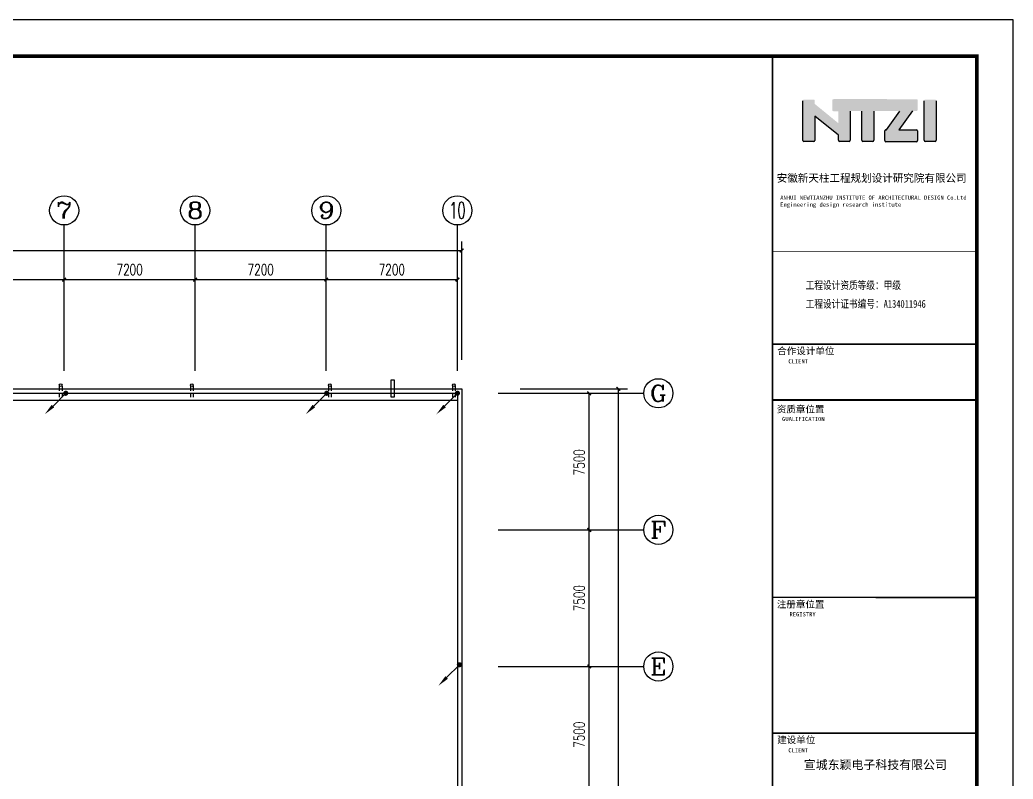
# Model space of a CAD drawing. Extents: x 4929870 to 5205508, y 4505833 to 4862647.
# Drawn here: x 5150953 to 5205508, y 4820957 to 4862647 of the extents above; entities that cross this region are included whole.
import ezdxf
from ezdxf.enums import TextEntityAlignment as Align

# ---------------------------------------------------------------- set-up
doc = ezdxf.new("R2010")
doc.units = 0
doc.header["$LTSCALE"] = 1000
doc.header["$MEASUREMENT"] = 0
doc.linetypes.add('DASH', pattern=[0.35, 0.25, -0.1])
doc.layers.get('0').update_dxf_attribs({"color": 4, "linetype": 'CONTINUOUS'})
doc.layers.get('Defpoints').update_dxf_attribs({"linetype": 'CONTINUOUS'})
for name, color, linetype in [('46', 7, 'CONTINUOUS'), ('AXIS', 3, 'CONTINUOUS'), ('AXIS_TEXT', 7, 'CONTINUOUS'), ('EVTR', 2, 'CONTINUOUS'), ('LWIRE', 4, 'CONTINUOUS'), ('PUB_TEXT', 7, 'CONTINUOUS'), ('PUB_TITLE', 4, 'CONTINUOUS')]:
    doc.layers.add(name, color=color, linetype=linetype)
doc.styles.add('_TCH_AXIS', font='COMPLEX', dxfattribs={"bigfont": 'GBCBIG'})
doc.styles.add('_TCH_DIM_T3', font='SIMPLEX', dxfattribs={"width": 0.705882, "bigfont": 'GBCBIG'})
doc.styles.add('COMPLEX', font='COMPLEX')
doc.styles.get("Standard").update_dxf_attribs({"font": 'GBENOR', "bigfont": 'GBCBIG'})
doc.styles.add('TQ', font='')
doc.styles.get('TQ').set_extended_font_data('SimSun')
doc.dimstyles.new('_TCH_ARCH&&200', dxfattribs={"dimtxt": 595, "dimasz": 200, "dimexe": 500, "dimexo": 600, "dimgap": 252.5, "dimtad": 1, "dimdec": 0, "dimzin": 0, "dimdsep": 46, "dimtxsty": '_TCH_DIM_T3', "dimblk": 'ARCHTICK', "dimcen": 0.09, "dimclrt": 7, "dimazin": 2, "dimtfac": 1, "dimtdec": 0, "dimtix": 1, "dimtmove": 2, "dimatfit": 3, "dimfxl": 0, "dimtolj": 1, "dimtzin": 0, "dimarcsym": 0})

# ---------------------------------------------------------------- blocks, each defined once
blk = doc.blocks.new('$TelecSys$00000080')
for p, q in [((-0.7, -0.7), (0, 0)), ((0.104, 0.104), (0.104, 0.104)), ((-0.104, -0.104), (-0.104, -0.104))]:
    blk.add_line(p, q)
at = {"const_width": 0.142}
blk.add_lwpolyline([(0.071, 0, 1), (-0.071, 0, 1)], format="xyb", close=True, dxfattribs=at)
blk.add_solid([(-0.63, -0.77), (-0.77, -0.63), (-1.15, -1.15)])
at = {"width": 0.8, "flags": 9}
blk.add_attdef('A', (0, 0), '', height=0.00002, rotation=180, dxfattribs=at)
blk = doc.blocks.new('_ArchTick')
at = {"color": 0, "linetype": 'ByBlock', "const_width": 0.4}
blk.add_lwpolyline([(-0.5, -0.5), (0.5, 0.5)], dxfattribs=at)
blk = doc.blocks.new('*D140')
at = {"layer": 'AXIS', "color": 0, "lineweight": -2}
for p, q in [((5146184, 4843985), (5146184, 4848885)), ((5153384, 4843985), (5153384, 4848885)), ((5146184, 4848385), (5153384, 4848385))]:
    blk.add_line(p, q, dxfattribs=at)
at = {"layer": 'Defpoints', "color": 0}
for p in [(5153384, 4848385), (5146184, 4843385), (5153384, 4843385)]:
    blk.add_point(p, dxfattribs=at)
at = {"layer": 'AXIS', "color": 0, "lineweight": -2, "xscale": 200, "yscale": 200, "zscale": 200, "rotation": 180}
blk.add_blockref('_ArchTick', (5146184, 4848385), dxfattribs=at)
at = {"layer": 'AXIS', "color": 0, "lineweight": -2, "xscale": 200, "yscale": 200, "zscale": 200}
blk.add_blockref('_ArchTick', (5153384, 4848385), dxfattribs=at)
at = {"layer": 'AXIS', "color": 7, "insert": (5149784, 4848935), "char_height": 595, "attachment_point": 5, "style": '_TCH_DIM_T3'}
blk.add_mtext('\\A1;7200', dxfattribs=at)
blk = doc.blocks.new('*D141')
at = {"layer": 'AXIS', "color": 0, "lineweight": -2}
for p, q in [((5153384, 4843985), (5153384, 4848885)), ((5160584, 4843985), (5160584, 4848885)), ((5153384, 4848385), (5160584, 4848385))]:
    blk.add_line(p, q, dxfattribs=at)
at = {"layer": 'Defpoints', "color": 0}
for p in [(5160584, 4848385), (5153384, 4843385), (5160584, 4843385)]:
    blk.add_point(p, dxfattribs=at)
at = {"layer": 'AXIS', "color": 0, "lineweight": -2, "xscale": 200, "yscale": 200, "zscale": 200, "rotation": 180}
blk.add_blockref('_ArchTick', (5153384, 4848385), dxfattribs=at)
at = {"layer": 'AXIS', "color": 0, "lineweight": -2, "xscale": 200, "yscale": 200, "zscale": 200}
blk.add_blockref('_ArchTick', (5160584, 4848385), dxfattribs=at)
at = {"layer": 'AXIS', "color": 7, "insert": (5156984, 4848935), "char_height": 595, "attachment_point": 5, "style": '_TCH_DIM_T3'}
blk.add_mtext('\\A1;7200', dxfattribs=at)
blk = doc.blocks.new('*D142')
at = {"layer": 'AXIS', "color": 0, "lineweight": -2}
for p, q in [((5160584, 4843985), (5160584, 4848885)), ((5167784, 4843985), (5167784, 4848885)), ((5160584, 4848385), (5167784, 4848385))]:
    blk.add_line(p, q, dxfattribs=at)
at = {"layer": 'Defpoints', "color": 0}
for p in [(5167784, 4848385), (5160584, 4843385), (5167784, 4843385)]:
    blk.add_point(p, dxfattribs=at)
at = {"layer": 'AXIS', "color": 0, "lineweight": -2, "xscale": 200, "yscale": 200, "zscale": 200, "rotation": 180}
blk.add_blockref('_ArchTick', (5160584, 4848385), dxfattribs=at)
at = {"layer": 'AXIS', "color": 0, "lineweight": -2, "xscale": 200, "yscale": 200, "zscale": 200}
blk.add_blockref('_ArchTick', (5167784, 4848385), dxfattribs=at)
at = {"layer": 'AXIS', "color": 7, "insert": (5164184, 4848935), "char_height": 595, "attachment_point": 5, "style": '_TCH_DIM_T3'}
blk.add_mtext('\\A1;7200', dxfattribs=at)
blk = doc.blocks.new('*D143')
at = {"layer": 'AXIS', "color": 0, "lineweight": -2}
for p, q in [((5167784, 4843985), (5167784, 4848885)), ((5174984, 4843985), (5174984, 4848885)), ((5167784, 4848385), (5174984, 4848385))]:
    blk.add_line(p, q, dxfattribs=at)
at = {"layer": 'Defpoints', "color": 0}
for p in [(5174984, 4848385), (5167784, 4843385), (5174984, 4843385)]:
    blk.add_point(p, dxfattribs=at)
at = {"layer": 'AXIS', "color": 0, "lineweight": -2, "xscale": 200, "yscale": 200, "zscale": 200, "rotation": 180}
blk.add_blockref('_ArchTick', (5167784, 4848385), dxfattribs=at)
at = {"layer": 'AXIS', "color": 0, "lineweight": -2, "xscale": 200, "yscale": 200, "zscale": 200}
blk.add_blockref('_ArchTick', (5174984, 4848385), dxfattribs=at)
at = {"layer": 'AXIS', "color": 7, "insert": (5171384, 4848935), "char_height": 595, "attachment_point": 5, "style": '_TCH_DIM_T3'}
blk.add_mtext('\\A1;7200', dxfattribs=at)
blk = doc.blocks.new('*D144')
at = {"layer": 'AXIS', "color": 0, "lineweight": -2}
for p, q in [((5109944, 4843985), (5109944, 4850485)), ((5175224, 4843985), (5175224, 4850485)), ((5109944, 4849985), (5175224, 4849985))]:
    blk.add_line(p, q, dxfattribs=at)
at = {"layer": 'Defpoints', "color": 0}
for p in [(5175224, 4849985), (5109944, 4843385), (5175224, 4843385)]:
    blk.add_point(p, dxfattribs=at)
at = {"layer": 'AXIS', "color": 0, "lineweight": -2, "xscale": 200, "yscale": 200, "zscale": 200, "rotation": 180}
blk.add_blockref('_ArchTick', (5109944, 4849985), dxfattribs=at)
at = {"layer": 'AXIS', "color": 0, "lineweight": -2, "xscale": 200, "yscale": 200, "zscale": 200}
blk.add_blockref('_ArchTick', (5175224, 4849985), dxfattribs=at)
at = {"layer": 'AXIS', "color": 7, "insert": (5142584, 4850535), "char_height": 595, "attachment_point": 5, "style": '_TCH_DIM_T3'}
blk.add_mtext('\\A1;65280', dxfattribs=at)
blk = doc.blocks.new('*D158')
at = {"layer": 'AXIS', "color": 0, "lineweight": -2}
for p, q in [((5177824, 4827145), (5182724, 4827145)), ((5182224, 4819645), (5182224, 4827145)), ((5177824, 4819645), (5182724, 4819645))]:
    blk.add_line(p, q, dxfattribs=at)
at = {"layer": 'Defpoints', "color": 0}
for p in [(5177224, 4827145), (5182224, 4827145), (5177224, 4819645)]:
    blk.add_point(p, dxfattribs=at)
at = {"layer": 'AXIS', "color": 0, "lineweight": -2, "xscale": 200, "yscale": 200, "zscale": 200}
for p, rotation in [((5182224, 4827145), 90), ((5182224, 4819645), 270)]:
    blk.add_blockref('_ArchTick', p, dxfattribs=dict(at, rotation=rotation))
at = {"layer": 'AXIS', "color": 7, "insert": (5181674, 4823395), "char_height": 595, "attachment_point": 5, "rotation": 90, "style": '_TCH_DIM_T3'}
blk.add_mtext('\\A1;7500', dxfattribs=at)
blk = doc.blocks.new('*D159')
at = {"layer": 'AXIS', "color": 0, "lineweight": -2}
for p, q in [((5177824, 4834645), (5182724, 4834645)), ((5182224, 4827145), (5182224, 4834645)), ((5177824, 4827145), (5182724, 4827145))]:
    blk.add_line(p, q, dxfattribs=at)
at = {"layer": 'Defpoints', "color": 0}
for p in [(5177224, 4834645), (5182224, 4834645), (5177224, 4827145)]:
    blk.add_point(p, dxfattribs=at)
at = {"layer": 'AXIS', "color": 0, "lineweight": -2, "xscale": 200, "yscale": 200, "zscale": 200}
for p, rotation in [((5182224, 4834645), 90), ((5182224, 4827145), 270)]:
    blk.add_blockref('_ArchTick', p, dxfattribs=dict(at, rotation=rotation))
at = {"layer": 'AXIS', "color": 7, "insert": (5181674, 4830895), "char_height": 595, "attachment_point": 5, "rotation": 90, "style": '_TCH_DIM_T3'}
blk.add_mtext('\\A1;7500', dxfattribs=at)
blk = doc.blocks.new('*D160')
at = {"layer": 'AXIS', "color": 0, "lineweight": -2}
for p, q in [((5177824, 4842145), (5182724, 4842145)), ((5182224, 4834645), (5182224, 4842145)), ((5177824, 4834645), (5182724, 4834645))]:
    blk.add_line(p, q, dxfattribs=at)
at = {"layer": 'Defpoints', "color": 0}
for p in [(5177224, 4842145), (5182224, 4842145), (5177224, 4834645)]:
    blk.add_point(p, dxfattribs=at)
at = {"layer": 'AXIS', "color": 0, "lineweight": -2, "xscale": 200, "yscale": 200, "zscale": 200}
for p, rotation in [((5182224, 4842145), 90), ((5182224, 4834645), 270)]:
    blk.add_blockref('_ArchTick', p, dxfattribs=dict(at, rotation=rotation))
at = {"layer": 'AXIS', "color": 7, "insert": (5181674, 4838355), "char_height": 595, "attachment_point": 5, "rotation": 90, "style": '_TCH_DIM_T3'}
blk.add_mtext('\\A1;7500', dxfattribs=at)
blk = doc.blocks.new('*D161')
at = {"layer": 'AXIS', "color": 0, "lineweight": -2}
for p, q in [((5178424, 4842385), (5184324, 4842385)), ((5183824, 4796905), (5183824, 4842385)), ((5178424, 4796905), (5184324, 4796905))]:
    blk.add_line(p, q, dxfattribs=at)
at = {"layer": 'Defpoints', "color": 0}
for p in [(5177824, 4842385), (5183824, 4842385), (5177824, 4796905)]:
    blk.add_point(p, dxfattribs=at)
at = {"layer": 'AXIS', "color": 0, "lineweight": -2, "xscale": 200, "yscale": 200, "zscale": 200}
for p, rotation in [((5183824, 4842385), 90), ((5183824, 4796905), 270)]:
    blk.add_blockref('_ArchTick', p, dxfattribs=dict(at, rotation=rotation))
at = {"layer": 'AXIS', "color": 7, "insert": (5183274, 4819645), "char_height": 595, "attachment_point": 5, "rotation": 90, "style": '_TCH_DIM_T3'}
blk.add_mtext('\\A1;45480', dxfattribs=at)
blk = doc.blocks.new('_AXISO')
blk.add_circle((0, 0), 0.5)
at = {"layer": 'AXIS_TEXT', "style": 'COMPLEX', "width": 1.041667}
blk.add_attdef('A', text='', height=0.56, dxfattribs=at).set_placement((-0.25, -0.28), (0.25, -0.28), align=Align.FIT)

msp = doc.modelspace()

# ---------------------------------------------------------------- hatches: boundary and pattern name
h = msp.add_hatch(color=256)
h.paths.add_polyline_path([(5194617.7, 4857369.1), (5195910.9, 4856311.9), (5195910.8, 4856037.2, 0.4142136), (5195974.8, 4855973.2), (5196501.1, 4855973.2, 0.4142136), (5196565.1, 4856037.2), (5196565.2, 4857635), (5197192.6, 4857635), (5197192.5, 4856039.7, 0.4142136), (5197256.5, 4855975.7), (5197796.5, 4855975.7, 0.4142136), (5197860.6, 4856039.7), (5197860.6, 4857634.7), (5199285.9, 4857634.6), (5198561.5, 4856612.2), (5198517.4, 4856612.2, 0.4142136), (5198453.4, 4856548.2), (5198453.4, 4856022.9, 0.4142136), (5198517.4, 4855958.9), (5200197.9, 4855958.8, 0.4142136), (5200261.9, 4856022.8), (5200262, 4856552.5, 0.4142136), (5200198, 4856616.5), (5199237.5, 4856616.6), (5199986.6, 4857644.3), (5200199.5, 4857644.3, 0.4142136), (5200263.5, 4857708.3), (5200263.6, 4858229.3, 0.4142136), (5200199.6, 4858293.3), (5195642.5, 4858293.6, 0.4142136), (5195578.5, 4858229.6), (5195578.5, 4857696.4, 0.4142136), (5195642.5, 4857632.4), (5195904.6, 4857632.4), (5195904.6, 4856976.1), (5194614.3, 4858030.2), (5194614.7, 4858207.2, 0.4148904), (5194550.7, 4858271.3), (5194014.7, 4858271.4, 0.4142136), (5193950.7, 4858207.4), (5193950.5, 4856032.9, 0.4142136), (5194014.5, 4855968.9), (5194553.7, 4855968.8, 0.4142136), (5194617.7, 4856032.8)])
h.paths.add_polyline_path([(5200626, 4856037, 0.4142136), (5200689.9, 4855973), (5201224.8, 4855972.9, 0.4142136), (5201288.8, 4856036.9), (5201288.9, 4858204.9, 0.4142136), (5201224.9, 4858268.9), (5200690.1, 4858268.9, 0.4142136), (5200626.1, 4858205)])

# ---------------------------------------------------------------- linework, layer by layer
for p, q in [((5193950.5, 4856032.9), (5193950.7, 4858207.4)), ((5200626, 4856037), (5200626.1, 4858205)), ((5201288.9, 4858204.9), (5201288.8, 4856036.9)), ((5196565.2, 4857635), (5196565.1, 4856037.2)), ((5197192.5, 4856039.7), (5197192.6, 4857635)), ((5197860.6, 4857634.7), (5197860.6, 4856039.7)), ((5198561.5, 4856612.2), (5199285.9, 4857634.6)), ((5199986.6, 4857644.3), (5199237.5, 4856616.6)), ((5195910.9, 4856311.9), (5194617.7, 4857369.1)), ((5194617.7, 4857369.1), (5194617.7, 4856032.8)), ((5198453.4, 4856022.9), (5198453.4, 4856548.2)), ((5198517.4, 4856612.2), (5198561.5, 4856612.2)), ((5199237.5, 4856616.6), (5200198, 4856616.5)), ((5200262, 4856552.5), (5200261.9, 4856022.8)), ((5194553.7, 4855968.8), (5194014.5, 4855968.9)), ((5195910.8, 4856037.2), (5195910.9, 4856311.9)), ((5196501.1, 4855973.2), (5195974.8, 4855973.2)), ((5197796.5, 4855975.7), (5197256.5, 4855975.7)), ((5200197.9, 4855958.8), (5198517.4, 4855958.9)), ((5201224.8, 4855972.9), (5200689.9, 4855973)), ((5174983.9, 4841745), (5110183.9, 4841745)), ((5174983.9, 4841745), (5110183.9, 4841745))]:
    msp.add_line(p, q)
for points in [[(5109943.9, 4842385), (5175223.9, 4842385), (5175223.9, 4796905), (5109943.9, 4796905)], [(5110183.9, 4842145), (5174983.9, 4842145), (5174983.9, 4797145), (5110183.9, 4797145)]]:
    msp.add_lwpolyline(points, close=True)
for centre, start, end in [((5198517.4, 4856548.2, 0), 89.99644, 179.99644), ((5200198, 4856552.5, 0), 359.99644, 89.99644), ((5194014.5, 4856032.9, 0), 179.99644, 269.99644), ((5194553.7, 4856032.8, 0), 269.99644, 359.99644), ((5195974.8, 4856037.2, 0), 179.99644, 269.99644), ((5196501.1, 4856037.2, 0), 269.99644, 359.99644), ((5197256.5, 4856039.7, 0), 179.99644, 269.99644), ((5197796.6, 4856039.7, 0), 269.99644, 359.99644), ((5198517.4, 4856022.9, 0), 179.99644, 269.99644), ((5200197.9, 4856022.8, 0), 269.99644, 359.99644), ((5200690, 4856037, 0), 179.99644, 269.99644), ((5201224.8, 4856036.9, 0), 269.99644, 359.99644)]:
    msp.add_arc(centre, 64, start, end)
at = {"layer": 'AXIS'}
for p, q in [((5153383.9, 4843385), (5153383.9, 4851385)), ((5160583.9, 4843385), (5160583.9, 4851385)), ((5167783.9, 4843385), (5167783.9, 4851385)), ((5174983.9, 4843385), (5174983.9, 4851385)), ((5177223.9, 4842145), (5185223.9, 4842145)), ((5177223.9, 4834645), (5185223.9, 4834645)), ((5177223.9, 4827145), (5185223.9, 4827145))]:
    msp.add_line(p, q, dxfattribs=at)
at = {"layer": 'EVTR'}
msp.add_lwpolyline([(5171527.9, 4842859.7), (5171323.4, 4842859.7), (5171323.4, 4841950.8), (5171527.9, 4841950.8)], close=True, dxfattribs=at)
at = {"layer": 'EVTR', "linetype": 'DASH'}
for points in [[(5153119.3, 4842526.7), (5153119.3, 4841896.7)], [(5153269.3, 4842526.7), (5153269.3, 4841896.7)], [(5160319.3, 4842526.7), (5160319.3, 4841896.7)], [(5160469.3, 4842526.7), (5160469.3, 4841896.7)], [(5167904, 4842526.7), (5167904, 4841896.7)], [(5168054, 4842526.7), (5168054, 4841896.7)], [(5174719.3, 4842526.7), (5174719.3, 4841896.7)], [(5174869.3, 4842526.7), (5174869.3, 4841896.7)]]:
    msp.add_lwpolyline(points, dxfattribs=at)
at = {"layer": 'EVTR'}
for centre in [(5153194.3, 4842589.5), (5160394.3, 4842589.5), (5167979, 4842589.5), (5174794.3, 4842589.5)]:
    msp.add_circle(centre, 75, dxfattribs=at)
at = {"layer": 'PUB_TITLE', "lineweight": 40}
msp.add_line((5192286.6, 4841777.3), (5203506.6, 4841776.6), dxfattribs=at)
at = {"layer": 'PUB_TITLE'}
msp.add_lwpolyline([(5086707.7, 4778647.5), (5205507.7, 4778647.5), (5205507.7, 4862647.5), (5086707.7, 4862647.5)], close=True, dxfattribs=at)
at = {"layer": 'PUB_TITLE', "const_width": 200}
msp.add_lwpolyline([(5091707.7, 4780647.5), (5203507.7, 4780647.5), (5203507.7, 4860647.5), (5091707.7, 4860647.5)], close=True, dxfattribs=at)
at = {"layer": 'PUB_TITLE', "lineweight": 40, "elevation": 0}
for points, const_width in [([(5192292.8, 4860647.7), (5192287.8, 4780648.2)], 85), ([(5192292.8, 4860647.7), (5192287.8, 4780648.2)], 85), ([(5192292.1, 4849937.8), (5203512, 4849937.1)], 51), ([(5192291.8, 4844837.8), (5203511.7, 4844837.1)], 85), ([(5192291.6, 4841777.8), (5203511.5, 4841777.1)], 85), ([(5192286.2, 4830936.7), (5203506.1, 4830936)], 85), ([(5192290.5, 4823481.8), (5203510.4, 4823481.1)], 85)]:
    msp.add_lwpolyline(points, dxfattribs=dict(at, const_width=const_width))

# ---------------------------------------------------------------- block references
at = {"layer": 'AXIS'}
ref = msp.add_blockref('_AXISO', (5153383.9, 4852185), dxfattribs=dict(at, xscale=1600, yscale=1600, zscale=1600))
ref.add_attrib('A', '7', dxfattribs={"layer": 'AXIS_TEXT', "height": 905.1, "style": '_TCH_AXIS', "width": 1.5}).set_placement((5152931.4, 4851732.4), (5153836.4, 4851732.4), align=Align.FIT)
ref = msp.add_blockref('_AXISO', (5160583.9, 4852185), dxfattribs=dict(at, xscale=1600, yscale=1600, zscale=1600))
ref.add_attrib('A', '8', dxfattribs={"layer": 'AXIS_TEXT', "height": 905.1, "style": '_TCH_AXIS', "width": 1.5}).set_placement((5160131.4, 4851732.4), (5161036.4, 4851732.4), align=Align.FIT)
ref = msp.add_blockref('_AXISO', (5167783.9, 4852185), dxfattribs=dict(at, xscale=1600, yscale=1600, zscale=1600))
ref.add_attrib('A', '9', dxfattribs={"layer": 'AXIS_TEXT', "height": 905.1, "style": '_TCH_AXIS', "width": 1.5}).set_placement((5167331.4, 4851732.4), (5168236.4, 4851732.4), align=Align.FIT)
ref = msp.add_blockref('_AXISO', (5174983.9, 4852185), dxfattribs=dict(at, xscale=1600, yscale=1600, zscale=1600))
ref.add_attrib('A', '10', dxfattribs={"layer": 'AXIS_TEXT', "height": 905.1, "style": '_TCH_AXIS', "width": 0.724138}).set_placement((5174531.4, 4851732.4), (5175436.4, 4851732.4), align=Align.FIT)
ref = msp.add_blockref('_AXISO', (5186023.9, 4842145), dxfattribs=dict(at, xscale=1600, yscale=1600, zscale=1600))
ref.add_attrib('A', 'G', dxfattribs={"layer": 'AXIS_TEXT', "height": 905.1, "style": '_TCH_AXIS', "width": 1.166667}).set_placement((5185571.4, 4841692.4), (5186476.4, 4841692.4), align=Align.FIT)
ref = msp.add_blockref('_AXISO', (5186023.9, 4834645), dxfattribs=dict(at, xscale=1600, yscale=1600, zscale=1600))
ref.add_attrib('A', 'F', dxfattribs={"layer": 'AXIS_TEXT', "height": 905.1, "style": '_TCH_AXIS', "width": 1.3125}).set_placement((5185571.4, 4834192.4), (5186476.4, 4834192.4), align=Align.FIT)
ref = msp.add_blockref('_AXISO', (5186023.9, 4827145), dxfattribs=dict(at, xscale=1600, yscale=1600, zscale=1600))
ref.add_attrib('A', 'E', dxfattribs={"layer": 'AXIS_TEXT', "height": 905.1, "style": '_TCH_AXIS', "width": 1.3125}).set_placement((5185571.4, 4826692.4), (5186476.4, 4826692.4), align=Align.FIT)
at = {"layer": 'LWIRE', "color": 0, "xscale": 1000, "yscale": 1000, "zscale": 1000}
for p in [(5153473.3, 4842145), (5167806.3, 4842145), (5174983.9, 4842145), (5175093.6, 4827237.9)]:
    msp.add_blockref('$TelecSys$00000080', p, dxfattribs=at)

# ---------------------------------------------------------------- texts
at = {"layer": '46', "linetype": 'Continuous', "style": 'TQ'}
msp.add_text('宣城东颖电子科技有限公司', height=479.997, rotation=359.99644, dxfattribs=at).set_placement((5197939.3, 4821504.6, 0), align=Align.CENTER)
at = {"layer": 'PUB_TEXT', "char_height": 424.998, "attachment_point": 1, "rotation": 359.99644, "style": 'TQ'}
for s, insert in [('安徽新天柱工程规划设计研究院有限公司 ', (5192520.7, 4854173.3, 0)), ('{\\fSimHei|b0|i0|c134|p2;\\W0.8;工程设计资质等级：甲级} ', (5194111.9, 4848285.7, 0)), ('{\\fSimHei|b0|i0|c134|p2;\\W0.8;工程设计证书编号：A134011946}', (5194111.8, 4847265.7, 0))]:
    msp.add_mtext(s, dxfattribs=dict(at, insert=insert))
at = {"layer": 'PUB_TEXT', "attachment_point": 1, "rotation": 359.99644, "style": 'TQ'}
for s, insert, char_height, width in [('ANHUI NEWTIANZHU INSTITUTE OF ARCHITECTURAL DESIGN Co.Ltd\\PEngineering design research institute', (5192717.1, 4853002.9, 0), 229.499, 10514.648), ('合作设计单位', (5192550.7, 4844658.1, 0), 374, 3498.5), ('CLIENT', (5193162.8, 4844012, 0), 229.5, 4799.073), ('资质章位置', (5192529, 4841454.7, 0), 374, 4249.976), ('GUALIFICATION', (5192818, 4840849.4, 0), 229.499, 5361.77), ('注册章位置', (5192528.6, 4830743.5, 0), 374, 3059.983), ('REGISTRY', (5193225.7, 4830127.3, 0), 229.5, 4799.073), ('建设单位', (5192549.4, 4823302.1, 0), 374, 2223.587), ('CLIENT', (5193161.5, 4822656.1, 0), 229.5, 4799.073)]:
    msp.add_mtext(s, dxfattribs=dict(at, insert=insert, char_height=char_height, width=width))

# ---------------------------------------------------------------- dimensions: what is measured, and where the dimension line sits
at = {"layer": 'AXIS'}
for p1, p2, distance, picture, middle in [((5109943.9, 4843385), (5175223.9, 4843385), 6600, '*D144', (5142583.9, 4850535)), ((5146183.9, 4843385), (5153383.9, 4843385), 5000, '*D140', (5149783.9, 4848935)), ((5153383.9, 4843385), (5160583.9, 4843385), 5000, '*D141', (5156983.9, 4848935)), ((5160583.9, 4843385), (5167783.9, 4843385), 5000, '*D142', (5164183.9, 4848935)), ((5167783.9, 4843385), (5174983.9, 4843385), 5000, '*D143', (5171383.9, 4848935)), ((5177823.9, 4796905), (5177823.9, 4842385), -6000, '*D161', (5183273.9, 4819645)), ((5177223.9, 4827145), (5177223.9, 4834645), -5000, '*D159', (5181673.9, 4830895)), ((5177223.9, 4819645), (5177223.9, 4827145), -5000, '*D158', (5181673.9, 4823395))]:
    dim = msp.add_aligned_dim(p1=p1, p2=p2, distance=distance, dimstyle='_TCH_ARCH&&200', dxfattribs=at)
    dim.commit()
    dim.dimension.update_dxf_attribs({"geometry": picture, "text_midpoint": middle})
dim = msp.add_linear_dim(base=(5182223.9, 4842145), p1=(5177223.9, 4834645), p2=(5177223.9, 4842145), angle=90, dimstyle='_TCH_ARCH&&200', dxfattribs=at)
dim.commit()
dim.dimension.update_dxf_attribs({"geometry": '*D160', "text_midpoint": (5181673.9, 4838355), "dimtype": 129})

doc.saveas('drawing.dxf')
